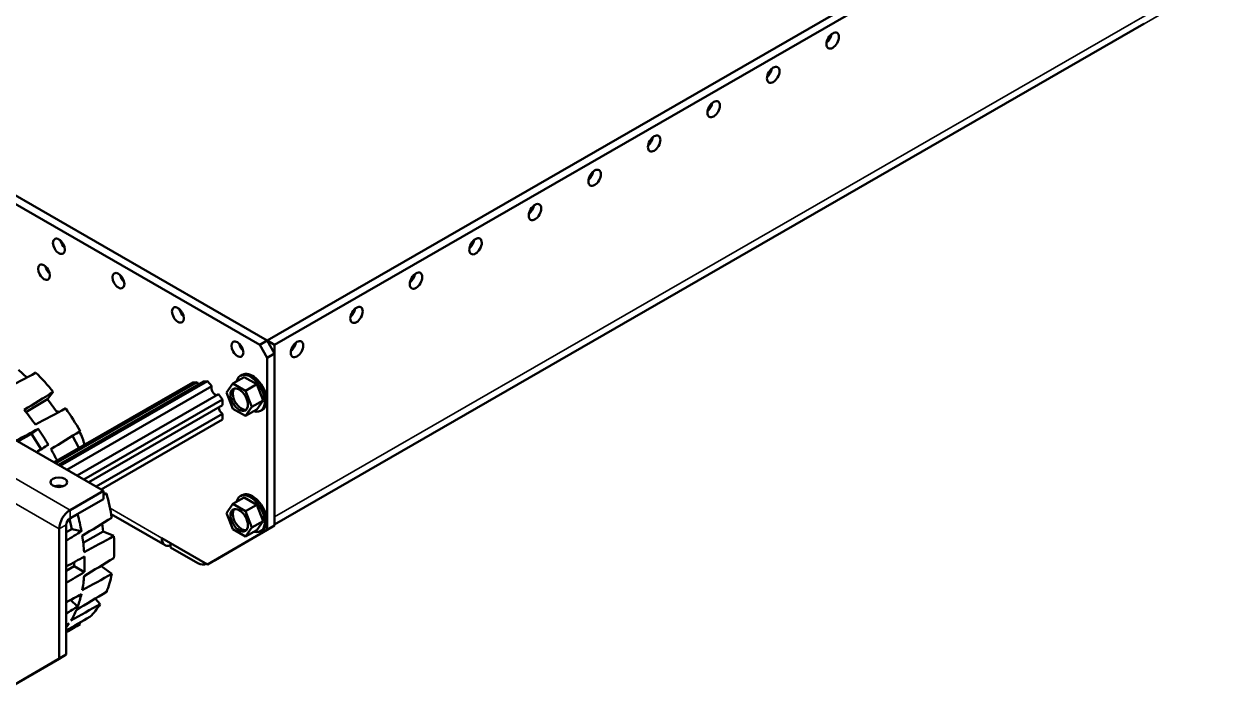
# Model space of a CAD drawing. Header units: inches. Extents: x 7.8 to 84, y 3.4 to 72.4.
# Drawn here: x 67.28 to 81.4, y 40.4 to 48.35 of the extents above; entities that cross this region are included whole.
import ezdxf

# ---------------------------------------------------------------- set-up
doc = ezdxf.new("R2010")
doc.units = ezdxf.units.IN
doc.header["$MEASUREMENT"] = 0
doc.layers.add('Visible (ANSI)', color=7, linetype='Continuous', lineweight=50)
doc.layers.add('Visible Narrow (ANSI)', color=7, linetype='Continuous', lineweight=35)

msp = doc.modelspace()

# ---------------------------------------------------------------- linework, layer by layer
at = {"layer": 'Visible (ANSI)'}
for p, q in [((47.632, 57.465), (70.083, 44.537)), ((47.721, 57.516), (70.171, 44.588)), ((68.227, 42.804), (45.599, 55.834)), ((81.308, 51.001), (70.171, 44.588)), ((81.397, 50.95), (70.26, 44.537)), ((80.583, 48.349), (70.26, 42.405)), ((76.835, 48.144), (76.818, 48.135)), ((76.128, 47.737), (76.111, 47.727)), ((75.421, 47.33), (75.404, 47.32)), ((74.713, 46.923), (74.697, 46.913)), ((74.006, 46.515), (73.99, 46.506)), ((73.299, 46.108), (73.283, 46.099)), ((72.592, 45.701), (72.575, 45.691)), ((71.885, 45.294), (71.868, 45.284)), ((71.178, 44.887), (71.161, 44.877)), ((70.083, 44.537), (70.171, 44.588)), ((70.171, 44.384), (70.083, 44.537)), ((70.26, 44.537), (70.171, 44.588)), ((70.171, 44.588), (70.26, 44.435)), ((70.26, 42.493), (70.26, 44.537)), ((70.471, 44.479), (70.454, 44.47)), ((70.26, 44.435), (70.171, 44.384)), ((70.171, 44.384), (70.171, 42.34)), ((70.26, 44.435), (70.26, 42.391)), ((67.218, 44.239), (67.316, 44.149)), ((69.288, 44.091), (67.64, 43.142)), ((69.338, 44.095), (67.661, 43.13)), ((69.414, 44.103), (67.693, 43.111)), ((69.464, 44.107), (67.714, 43.099)), ((69.288, 44.091), (69.338, 44.095)), ((69.414, 44.103), (69.464, 44.107)), ((69.464, 44.107), (69.514, 44.045)), ((69.764, 44.078), (69.689, 43.971)), ((69.899, 44.155), (69.764, 44.078)), ((69.914, 43.992), (69.764, 44.078)), ((69.875, 44.182), (69.854, 44.17)), ((70.048, 44.069), (69.899, 44.155)), ((70.048, 44.069), (69.914, 43.992)), ((70.123, 43.876), (70.048, 44.069)), ((67.63, 43.979), (67.56, 43.893)), ((69.514, 44.045), (67.793, 43.054)), ((69.591, 43.95), (67.914, 42.984)), ((69.591, 43.95), (69.641, 43.887)), ((69.689, 43.971), (69.764, 43.778)), ((69.989, 43.799), (69.914, 43.992)), ((67.56, 43.893), (67.306, 43.738)), ((67.56, 43.893), (67.682, 43.731)), ((69.641, 43.887), (67.993, 42.938)), ((69.641, 43.82), (68.051, 42.905)), ((69.641, 43.887), (69.641, 43.82)), ((69.764, 43.778), (69.914, 43.692)), ((69.914, 43.692), (69.989, 43.799)), ((70.048, 43.769), (69.914, 43.692)), ((70.123, 43.876), (69.989, 43.799)), ((70.048, 43.769), (70.123, 43.876)), ((70.114, 43.766), (70.093, 43.754)), ((69.641, 43.718), (68.14, 42.854)), ((69.641, 43.651), (68.198, 42.82)), ((69.641, 43.718), (69.641, 43.651)), ((67.453, 43.539), (67.373, 43.479)), ((67.208, 43.391), (67.373, 43.479)), ((67.373, 43.479), (67.488, 43.299)), ((67.859, 43.456), (67.935, 43.312)), ((67.707, 42.865), (67.68, 42.849)), ((67.829, 42.575), (68.227, 42.804)), ((68.227, 42.804), (68.227, 42.706)), ((67.829, 42.477), (68.227, 42.706)), ((68.227, 42.774), (68.262, 42.772)), ((69.764, 42.647), (69.689, 42.54)), ((69.899, 42.725), (69.764, 42.647)), ((69.914, 42.561), (69.764, 42.647)), ((69.875, 42.752), (69.854, 42.74)), ((70.048, 42.638), (69.899, 42.725)), ((70.048, 42.638), (69.914, 42.561)), ((70.123, 42.445), (70.048, 42.638)), ((68.959, 42.157), (68.319, 42.526)), ((69.689, 42.54), (69.764, 42.347)), ((69.989, 42.368), (69.914, 42.561)), ((67.7, 42.351), (67.7, 40.81)), ((67.785, 42.4), (67.785, 40.859)), ((67.822, 42.471), (67.849, 42.35)), ((68.211, 42.414), (68.222, 42.319)), ((70.26, 42.391), (69.553, 41.98)), ((69.914, 42.261), (69.989, 42.368)), ((70.123, 42.445), (69.989, 42.368)), ((70.048, 42.338), (70.123, 42.445)), ((70.171, 42.34), (70.26, 42.391)), ((67.785, 42.313), (67.849, 42.35)), ((67.849, 42.35), (67.965, 42.323)), ((68.222, 42.319), (67.986, 42.185)), ((68.222, 42.319), (68.351, 42.267)), ((69.464, 41.929), (68.92, 42.243)), ((70.171, 42.34), (69.464, 41.929)), ((69.764, 42.347), (69.914, 42.261)), ((70.048, 42.338), (69.914, 42.261)), ((70.114, 42.336), (70.093, 42.324)), ((69.022, 42.132), (69.022, 42.184)), ((69.346, 41.946), (69.022, 42.132)), ((67.879, 41.956), (67.879, 41.909)), ((69.446, 41.936), (69.45, 41.938)), ((69.45, 41.938), (69.446, 41.936)), ((69.464, 41.929), (69.553, 41.98)), ((67.785, 41.855), (67.879, 41.909)), ((67.879, 41.909), (68, 41.839)), ((68.197, 41.912), (68.326, 41.817)), ((67.835, 41.507), (67.92, 41.429)), ((68.129, 41.523), (68.188, 41.458)), ((67.941, 41.236), (67.95, 41.221)), ((67.939, 41.214), (67.785, 41.125)), ((67.7, 40.81), (66.993, 40.4)), ((67.785, 40.859), (67.078, 40.449)), ((67.7, 40.81), (67.785, 40.859))]:
    msp.add_line(p, q, dxfattribs=at)
for centre, major_axis, ratio in [((76.889, 48.15), (-0.0524, -0.091), 0.578093), ((76.182, 47.743), (-0.0524, -0.091), 0.578093), ((75.475, 47.335), (-0.0524, -0.091), 0.578093), ((74.768, 46.928), (-0.0524, -0.091), 0.578093), ((74.061, 46.521), (-0.0524, -0.091), 0.578093), ((73.353, 46.114), (-0.0524, -0.091), 0.578093), ((67.697, 45.707), (-0.0499, 0.0867), 0.578093), ((72.646, 45.707), (-0.0524, -0.091), 0.578093), ((67.52, 45.4), (-0.0502, 0.0871), 0.578093), ((68.404, 45.299), (-0.0499, 0.0867), 0.578093), ((71.939, 45.299), (-0.0524, -0.091), 0.578093), ((69.111, 44.892), (-0.0499, 0.0867), 0.578093), ((71.232, 44.892), (-0.0524, -0.091), 0.578093), ((69.818, 44.485), (-0.0499, 0.0867), 0.578093), ((70.525, 44.485), (-0.0524, -0.091), 0.578093), ((69.839, 43.885), (0.073, -0.127), 0.578093), ((67.697, 42.906), (0.1, 0), 0.575862), ((69.839, 42.454), (0.073, -0.127), 0.578093)]:
    msp.add_ellipse(centre, major_axis=major_axis, ratio=ratio, dxfattribs=at)
for centre, major_axis, ratio, start_param, end_param in [((76.801, 48.201), (-0.0524, -0.091), 0.578093, 0.997598, 2.143995), ((76.093, 47.794), (-0.0524, -0.091), 0.578093, 0.997598, 2.143995), ((75.386, 47.386), (-0.0524, -0.091), 0.578093, 0.997598, 2.143995), ((74.679, 46.979), (-0.0524, -0.091), 0.578093, 0.997598, 2.143995), ((73.972, 46.572), (-0.0524, -0.091), 0.578093, 0.997598, 2.143995), ((73.265, 46.165), (-0.0524, -0.091), 0.578093, 0.997598, 2.143995), ((67.785, 45.758), (-0.0499, 0.0867), 0.578093, 1.08047, 2.061123), ((72.558, 45.758), (-0.0524, -0.091), 0.578093, 0.997598, 2.143995), ((67.608, 45.451), (-0.0502, 0.0871), 0.578093, 1.07123, 2.070363), ((68.492, 45.35), (-0.0499, 0.0867), 0.578093, 1.08047, 2.061123), ((71.851, 45.35), (-0.0524, -0.091), 0.578093, 0.997598, 2.143995), ((69.199, 44.943), (-0.0499, 0.0867), 0.578093, 1.08047, 2.061123), ((71.144, 44.943), (-0.0524, -0.091), 0.578093, 0.997598, 2.143995), ((69.906, 44.536), (-0.0499, 0.0867), 0.578093, 1.08047, 2.061123), ((70.437, 44.536), (-0.0524, -0.091), 0.578093, 0.997598, 2.143995), ((63.566, 41.004), (-55.363, -29.876), 0.015731, 4.634163, 4.640721), ((66.941, 42.947), (-0.998, 1.733), 0.578093, 4.991063, 5.151581), ((69.973, 43.962), (0.12, -0.208), 0.578093, 5.734521, 9.973442), ((69.995, 43.974), (0.12, -0.208), 0.578093, 0, 3.141593), ((69.376, 44.099), (0.0312, -0.0542), 0.578093, 4.452523, 4.972255), ((63.566, 41.003), (-52.823, -32.682), 0.006329, 4.631456, 4.638014), ((69.553, 43.997), (-0.0312, 0.0542), 0.578093, 0.263733, 2.87786), ((69.866, 43.9), (-0.073, 0.127), 0.578093, 0.183717, 2.957875), ((66.588, 42.744), (0.998, -1.733), 0.578093, 1.730947, 1.842912), ((63.566, 41.004), (-55.202, -29.544), 0.007409, 4.632031, 4.638589), ((66.941, 42.947), (-0.998, 1.733), 0.578093, 4.705464, 4.865981), ((69.641, 43.769), (0.0312, -0.0542), 0.578093, 3.925057, 5.499721), ((67.746, 43.411), (-0.187, 0.325), 0.578093, 5.680243, 5.789842), ((69.61, 44.484), (-55.085, -29.423), 0.002935, 4.749992, 4.754731), ((66.588, 42.744), (-0.998, 1.733), 0.578093, 4.72974, 4.841705), ((63.566, 41.004), (-53.09, -32.871), 0.002812, 1.645169, 1.651727), ((67.746, 43.411), (-0.187, 0.325), 0.578093, 4.211931, 4.674471), ((69.61, 44.484), (-52.945, -32.794), 0.001758, 4.74979, 4.752474), ((66.588, 42.744), (0.998, -1.733), 0.578093, 1.480707, 1.557313), ((67.697, 42.808), (0.1, 0), 0.575862, 1.019442, 2.12215), ((69.973, 42.532), (0.12, -0.208), 0.578093, 5.734521, 9.973442), ((69.995, 42.544), (0.12, -0.208), 0.578093, 0, 3.141593), ((63.566, 41.004), (-54.608, -29.269), 0.010686, 1.650526, 1.651168), ((66.941, 42.947), (-0.998, 1.733), 0.578093, 4.134265, 4.294783), ((67.829, 42.426), (-0.091, -0.158), 0.578093, 3.925057, 5.495853), ((69.61, 44.484), (-54.422, -29.293), 0.014979, 1.529835, 1.531686), ((66.588, 42.744), (-0.998, 1.733), 0.578093, 4.158541, 4.270507), ((69.866, 42.47), (-0.073, 0.127), 0.578093, 0.183717, 2.957875), ((67.829, 42.426), (-0.0312, -0.0542), 0.578093, 3.925057, 5.495853), ((63.566, 41.004), (-53.821, -32.824), 0.01933, 1.641003, 1.647561), ((69.61, 44.484), (-53.623, -32.889), 0.015626, 1.527181, 1.530536), ((66.588, 42.744), (0.998, -1.733), 0.578093, 0.874149, 0.986114), ((63.565, 41.004), (-54.226, -29.355), 0.018989, 1.642321, 1.648879), ((66.941, 42.947), (-0.998, 1.733), 0.578093, 3.848666, 4.009183), ((69.052, 42.319), (-0.094, -0.162), 0.578093, 5.495853, 6.837996), ((69.61, 44.484), (-54.023, -29.452), 0.022626, 1.524681, 1.528658), ((63.566, 41.004), (-54.221, -32.591), 0.025476, 1.637287, 1.643844), ((66.588, 42.744), (-0.998, 1.733), 0.578093, 3.872942, 3.984907), ((69.346, 42.109), (0.1, -0.173), 0.578093, 5.499721, 6.285119), ((69.609, 44.484), (-54.019, -32.722), 0.022631, 1.523309, 1.527286), ((63.566, 41.004), (-53.816, -29.582), 0.025804, 1.638602, 1.645161), ((66.588, 42.744), (0.998, -1.733), 0.578093, 0.588549, 0.700515), ((66.941, 42.947), (-0.998, 1.733), 0.578093, 3.563066, 3.723584), ((69.61, 44.484), (-53.618, -29.748), 0.02845, 1.520982, 1.524338), ((63.566, 41.004), (-54.601, -32.24), 0.0296, 1.632862, 1.63942), ((66.588, 42.744), (-0.998, 1.733), 0.578093, 3.587342, 3.699308), ((69.61, 44.484), (-54.415, -32.429), 0.027812, 1.52069, 1.523176), ((63.566, 41.004), (-53.427, -29.941), 0.030496, 1.633767, 1.640325), ((66.588, 42.744), (0.998, -1.733), 0.578093, 0.30295, 0.414916), ((66.941, 42.947), (0.998, -1.733), 0.578093, 0.135874, 0.296392), ((63.566, 41.004), (-54.934, -31.801), 0.031427, 1.629472, 1.6346), ((69.609, 44.484), (-53.246, -30.158), 0.031892, 1.518468, 1.519095), ((66.588, 42.744), (0.998, -1.733), 0.578093, 0.226079, 0.272116), ((63.566, 41.004), (-53.082, -30.395), 0.032605, 1.631681, 1.634801), ((66.941, 42.947), (0.998, -1.733), 0.578093, 0, 0.010793)]:
    msp.add_ellipse(centre, major_axis=major_axis, ratio=ratio, start_param=start_param, end_param=end_param, dxfattribs=at)
at = {"layer": 'Visible Narrow (ANSI)'}
for p, q in [((67.829, 42.575), (45.202, 55.605)), ((45.073, 55.382), (67.7, 42.351)), ((81.397, 48.906), (70.26, 42.493)), ((81.345, 48.791), (70.26, 42.408)), ((80.583, 48.349), (70.26, 42.405)), ((67.829, 42.477), (67.829, 42.575)), ((68.305, 42.597), (68.92, 42.243)), ((67.7, 42.351), (67.785, 42.4)), ((69.45, 41.938), (69.446, 41.936))]:
    msp.add_line(p, q, dxfattribs=at)

doc.saveas('drawing.dxf')
